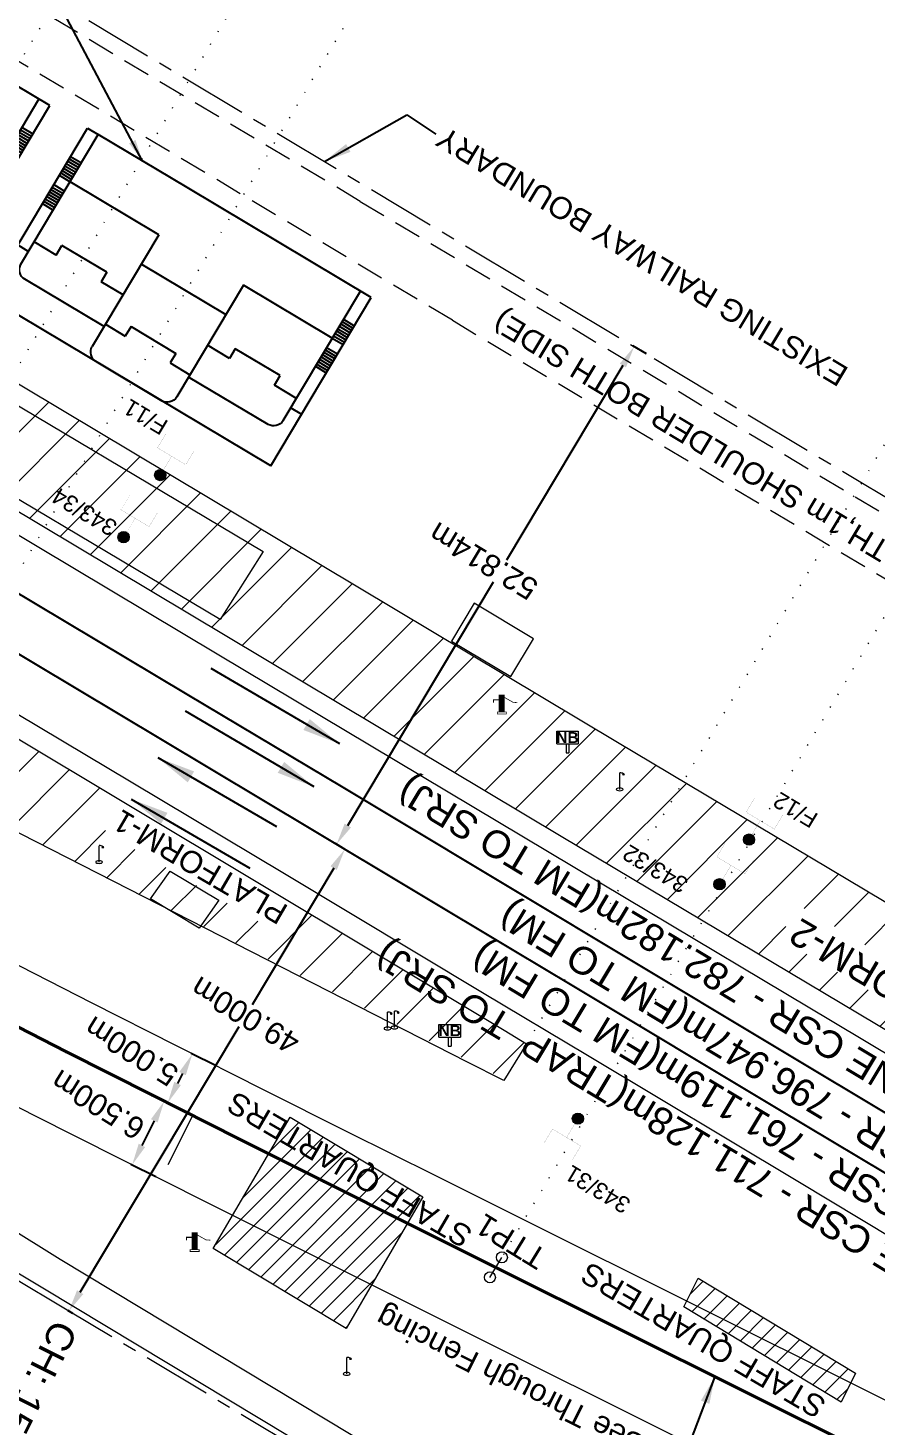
# Model space of a CAD drawing. Header units: metres. Extents: x 597821 to 610090, y 3402206 to 3407451.
# Drawn here: x 607958.6 to 608035.8, y 3403431.6 to 3403558.9 of the extents above; entities that cross this region are included whole.
import ezdxf
from ezdxf.enums import TextEntityAlignment as Align

# ---------------------------------------------------------------- set-up
doc = ezdxf.new("R2010")
doc.units = ezdxf.units.M
doc.header["$MEASUREMENT"] = 0
for name, pattern in [('CENTER', [2, 1.25, -0.25, 0.25, -0.25]), ('DASHED', [0.75, 0.5, -0.25]), ('DOT', [0.25, 0, -0.25])]:
    doc.linetypes.add(name, pattern=pattern)
doc.layers.get('Defpoints').update_dxf_attribs({"color": 5})
for name, color, linetype, lineweight in [('Cardinal_Leader', 10, 'Continuous', 0), ("CHAWAPAIL STN. SRJ's", 7, 'Continuous', 0), ('Existing IR Track', 143, 'Continuous', 0), ('Grill', 7, 'Continuous', 0), ('Hand_Pump', 8, 'Continuous', 0), ('Lamp_Post', 8, 'Continuous', 0), ('Name Board', 8, 'Continuous', 0), ("NEW CHAWAPAIL STN. SRJ's", 10, 'Continuous', 0), ('OHE MAST', 7, 'Continuous', 0), ('Platform', 7, 'Continuous', 0), ('Proposed Chainage', 10, 'Continuous', 0), ('PROPOSED DFCC TRACK', 1, 'Continuous', 0), ('proposed structure', 1, 'Continuous', 0), ('Residential Building Pucca', 7, 'Continuous', 0), ('Residential Building Semipucca', 9, 'Continuous', 0), ('Shed', 7, 'Continuous', 0), ('SRJ CH. in Station', 7, 'Continuous', 0), ('Subroad Edge', 34, 'Continuous', 0), ('Text1', 7, 'Continuous', 0)]:
    doc.layers.add(name, color=color, linetype=linetype, lineweight=lineweight)
doc.layers.add('Existing Railway Boundary', color=7, linetype='CENTER')
doc.styles.add('ARIAL', font='arial.ttf')
doc.styles.add('NB', font='swissbo.ttf', dxfattribs={"height": 1.5})
doc.styles.get("Standard").update_dxf_attribs({"font": 'arial.ttf'})
doc.styles.add('Style-Arial', font='arial.ttf')
doc.linetypes.add('F-LINE', pattern='A,0.6,["X",Standard,S=0.3,R=0,X=0,Y=-0.15],0.1', length=0.7)
doc.dimstyles.new('d', dxfattribs={"dimtxt": 2, "dimasz": 2, "dimexe": 0.18, "dimexo": 1, "dimgap": 0.09, "dimtad": 0, "dimtih": 1, "dimtoh": 1, "dimzin": 0, "dimdsep": 46, "dimtxsty": 'Standard', "dimcen": 0.09, "dimclrd": 256, "dimclrt": 256, "dimadec": 0, "dimazin": 0, "dimtfac": 1, "dimtofl": 0, "dimtmove": 0, "dimatfit": 3, "dimfxl": 1, "dimtolj": 1, "dimtzin": 0, "dimarcsym": 0})
doc.dimstyles.new('ISO-25', dxfattribs={"dimtxt": 2.5, "dimasz": 2.5, "dimexe": 1.25, "dimexo": 0.625, "dimtad": 1, "dimtxsty": 'Standard', "dimcen": 2.5, "dimadec": 0, "dimazin": 0, "dimtfac": 1, "dimtmove": 0, "dimatfit": 3, "dimfxl": 1, "dimarcsym": 0})
doc.dimstyles.get("Standard").update_dxf_attribs({"dimtxt": 0.18, "dimasz": 0.18, "dimexe": 0.18, "dimexo": 0.0625, "dimgap": 0.09, "dimtad": 0, "dimtih": 1, "dimtoh": 1, "dimdec": 4, "dimzin": 0, "dimdsep": 46, "dimtxsty": 'Standard', "dimcen": 0.09, "dimadec": 0, "dimazin": 0, "dimtfac": 1, "dimtdec": 4, "dimtofl": 0, "dimtmove": 0, "dimatfit": 3, "dimfxl": 1, "dimtolj": 1, "dimtzin": 0, "dimarcsym": 0})
pattern_1 = [(45, (0, 0), (-0.8838834765, 0.8838834765), [])]

# ---------------------------------------------------------------- blocks, each defined once
blk = doc.blocks.new('HP')
at = {"color": 8}
for points, const_width in [([(-0.75, 1.03), (-0.75, 1.29), (0, 1.29)], 0.108), ([(0, 0.17), (0, 1.76)], 0.541), ([(-0.04, 1.67), (1.03, 1.06), (1.42, 1.03)], 0.0676)]:
    blk.add_lwpolyline(points, dxfattribs=dict(at, const_width=const_width))
at = {"color": 8, "const_width": 0.0676}
blk.add_lwpolyline([(0, 0.17), (-0.41, 0.17), (-0.41, 0), (0.41, 0), (0.41, 0.17)], close=True, dxfattribs=at)
blk = doc.blocks.new('LP')
for points in [[(0, 0), (0, 1.5)], [(0.25, 1.35), (0.44, 1.35)]]:
    blk.add_lwpolyline(points)
for centre, radius, start, end in [((0.07, 0.99), 0.519, 57.6425, 97.3165), ((0.34, 1.33), 0.094, 11.7012, 168.0476)]:
    blk.add_arc(centre, radius, start, end)
blk.add_ellipse((0.35, 1.36), major_axis=(0.0017, 0.0438), ratio=0.461056, start_param=1.74022, end_param=4.575836)
at = {"extrusion": (0, 0, -1)}
blk.add_ellipse((0, 0.01), major_axis=(0.308, 0), ratio=0.400495, dxfattribs=at)
blk = doc.blocks.new('NB')
for p, q in [((-0.98, 0.82), (-0.98, 1.98)), ((-0.98, 1.98), (0.98, 1.98)), ((0.98, 1.98), (0.98, 0.82)), ((-0.98, 0.82), (0.98, 0.82)), ((-0.13, 0.82), (-0.13, 0)), ((-0.13, 0), (0.13, 0)), ((0.13, 0.82), (0.13, 0))]:
    blk.add_line(p, q)
at = {"style": 'NB', "width": 1.025371}
blk.add_text('NB', height=0.988, dxfattribs=at).set_placement((0, 1.4), align=Align.MIDDLE)
blk = doc.blocks.new('OHE MAST')
h = blk.add_hatch(color=7)
h.dxf.hatch_style = 1
edge = h.paths.add_edge_path()
edge.add_arc((0, 0), 0.514, 0, 360)
at = {"const_width": 0.01}
for points in [[(1.5, 3.5), (1.5, 2), (-1.5, 2), (-1.5, 3.5)], [(0, 2), (0, 0)]]:
    blk.add_lwpolyline(points, dxfattribs=at)
blk.add_circle((0, 0), 0.514)
blk = doc.blocks.new('*D31')
at = {"layer": 'Defpoints', "color": 0, "transparency": 16777216}
for p in [(607975.85, 3403464.31), (607971.32, 3403460.99), (607973.6, 3403459.84)]:
    blk.add_point(p, dxfattribs=at)
at = {"layer": 'PROPOSED DFCC TRACK', "color": 0, "lineweight": -2, "transparency": 16777216}
for p, q in [((607975.74, 3403464.37), (607973.46, 3403465.51)), ((607972.67, 3403463.67), (607972.22, 3403462.77)), ((607973.49, 3403459.9), (607971.21, 3403461.04))]:
    blk.add_line(p, q, dxfattribs=at)
at = {"layer": 'PROPOSED DFCC TRACK', "color": 0, "transparency": 16777216}
for points in [[(607972.38, 3403463.82), (607972.97, 3403463.52), (607973.57, 3403465.46)], [(607971.92, 3403462.92), (607972.52, 3403462.62), (607971.32, 3403460.99)]]:
    blk.add_solid(points, dxfattribs=at)
at = {"layer": 'PROPOSED DFCC TRACK', "color": 0, "lineweight": 0, "transparency": 16777216, "insert": (607968.01, 3403465.7), "char_height": 2, "attachment_point": 5, "rotation": 148.1236, "style": 'Style-Arial'}
blk.add_mtext('\\A1;5.000m', dxfattribs=at)
blk = doc.blocks.new('TerminatorOpen_0.5')
at = {"color": 0, "linetype": 'ByBlock', "lineweight": -2}
for q in [(-1, 0.25), (-1, 0), (-1, -0.25)]:
    blk.add_line((0, 0), q, dxfattribs=at)
blk = doc.blocks.new('*D77')
at = {"layer": 'Defpoints', "color": 0, "transparency": 16777216}
for p in [(607987.93, 3403483.82), (607962.32, 3403442.04), (607962.79, 3403441.76)]:
    blk.add_point(p, dxfattribs=at)
at = {"layer": 'PROPOSED DFCC TRACK', "color": 0, "lineweight": -2, "transparency": 16777216}
for p, q in [((607987.83, 3403483.88), (607987.36, 3403484.16)), ((607986.44, 3403482.38), (607979, 3403469.94)), ((607963.35, 3403443.76), (607977.82, 3403467.97)), ((607962.68, 3403441.82), (607962.21, 3403442.1))]:
    blk.add_line(p, q, dxfattribs=at)
at = {"layer": 'PROPOSED DFCC TRACK', "color": 0, "transparency": 16777216}
for points in [[(607986.15, 3403482.55), (607986.72, 3403482.21), (607987.46, 3403484.1)], [(607963.06, 3403443.93), (607963.63, 3403443.59), (607962.32, 3403442.04)]]:
    blk.add_solid(points, dxfattribs=at)
at = {"layer": 'PROPOSED DFCC TRACK', "color": 0, "lineweight": 0, "transparency": 16777216, "insert": (607978.38, 3403468.97), "char_height": 2, "attachment_point": 5, "rotation": 149, "style": 'Style-Arial'}
blk.add_mtext('\\A1;49.000m', dxfattribs=at)
blk = doc.blocks.new('*D90')
at = {"layer": 'Defpoints', "color": 0, "transparency": 16777216}
for p in [(608015.04, 3403529.14), (607986.7, 3403484.55), (607987.93, 3403483.81)]:
    blk.add_point(p, dxfattribs=at)
at = {"layer": 'Text1', "color": 0, "lineweight": -2, "transparency": 16777216}
for p, q in [((608014.93, 3403529.21), (608013.7, 3403529.94)), ((608012.78, 3403528.16), (608002.18, 3403510.42)), ((607987.73, 3403486.26), (608001, 3403508.46)), ((607987.83, 3403483.88), (607986.6, 3403484.61))]:
    blk.add_line(p, q, dxfattribs=at)
at = {"layer": 'Text1', "color": 0, "transparency": 16777216}
for points in [[(608012.5, 3403528.33), (608013.07, 3403527.99), (608013.81, 3403529.88)], [(607987.44, 3403486.44), (607988.02, 3403486.09), (607986.7, 3403484.55)]]:
    blk.add_solid(points, dxfattribs=at)
at = {"layer": 'Text1', "color": 0, "lineweight": 0, "transparency": 16777216, "insert": (608000.07, 3403510.35), "char_height": 2, "attachment_point": 5, "rotation": 149, "style": 'Style-Arial'}
blk.add_mtext('\\A1;52.814m', dxfattribs=at)
blk = doc.blocks.new('A$C7A1F303B')
at = {"layer": 'proposed structure', "color": 1, "lineweight": 25, "extrusion": (-0.002425, 0.000759779, 0.999997)}
for p, q in [((10.34, 31.99, 100.43), (0, 17.42, 100.42)), ((8.9, 27.98, 100.43), (0.94, 16.76, 100.42)), ((7.17, 27.53, 100.43), (8.11, 26.86, 100.43)), ((3.91, 22.93, 100.42), (4.84, 22.26, 100.43)), ((4.05, 23.13, 100.42), (4.99, 22.46, 100.43)), ((4.2, 23.33, 100.42), (5.13, 22.67, 100.43)), ((4.34, 23.54, 100.42), (5.28, 22.87, 100.43)), ((4.48, 23.74, 100.42), (5.42, 23.08, 100.43)), ((4.63, 23.95, 100.42), (5.57, 23.28, 100.43)), ((3.47, 22.31, 100.42), (4.41, 21.65, 100.43)), ((3.62, 22.52, 100.42), (4.55, 21.85, 100.43)), ((3.76, 22.72, 100.42), (4.7, 22.06, 100.43)), ((2.17, 20.48, 100.42), (3.11, 19.81, 100.42)), ((2.31, 20.68, 100.42), (3.25, 20.02, 100.42)), ((2.46, 20.89, 100.42), (3.4, 20.22, 100.42)), ((2.6, 21.09, 100.42), (3.54, 20.43, 100.42)), ((2.75, 21.29, 100.42), (3.69, 20.63, 100.42)), ((2.89, 21.5, 100.42), (3.83, 20.83, 100.42)), ((1.74, 19.87, 100.42), (2.67, 19.2, 100.42)), ((1.88, 20.07, 100.42), (2.82, 19.41, 100.42)), ((2.03, 20.28, 100.42), (2.96, 19.61, 100.42))]:
    blk.add_line(p, q, dxfattribs=at)
at = {"layer": 'proposed structure', "color": 1, "lineweight": 25, "extrusion": (0.020092, 0.004589, 0.999788)}
for p, q in [((34.88, 14.57, 99.75), (10.34, 31.99, 100.16)), ((17.15, 23.33, 100.06), (10.29, 28.21, 100.18)), ((9.43, 24.7, 100.21), (7.53, 26.04, 100.25)), ((9.43, 24.7, 100.21), (8.84, 23.87, 100.23)), ((11.51, 15.38, 100.21), (18.38, 25.06, 100.03)), ((19.77, 25.29, 100), (25.45, 21.26, 99.91)), ((12.72, 21.11, 100.16), (8.84, 23.87, 100.23)), ((17.01, 23.13, 100.07), (18.72, 21.92, 100.04)), ((12.72, 21.11, 100.16), (13.31, 21.94, 100.15)), ((15.21, 20.59, 100.12), (13.31, 21.94, 100.15)), ((18.14, 21.09, 100.06), (18.72, 21.92, 100.04)), ((11.51, 15.38, 100.21), (3.83, 20.83, 100.34)), ((18.14, 21.09, 100.06), (22.02, 18.33, 99.99)), ((18.82, 10.2, 100.09), (25.68, 19.87, 99.91)), ((22.02, 18.33, 99.99), (22.6, 19.16, 99.97)), ((22.6, 19.16, 99.97), (24.32, 17.95, 99.95)), ((13.31, 17.92, 100.17), (20.62, 12.74, 100.04)), ((31.32, 13.27, 99.83), (24.46, 18.15, 99.94)), ((8.62, 11.3, 100.29), (0.94, 16.76, 100.42)), ((24.41, 14.06, 99.96), (22.51, 15.41, 99.99)), ((23.83, 13.23, 99.98), (24.41, 14.06, 99.96)), ((34.88, 14.57, 99.75), (24.54, 0, 100.02)), ((27.71, 10.47, 99.91), (23.83, 13.23, 99.98)), ((31.56, 11.88, 99.83), (23.61, 0.67, 100.04)), ((24.54, 0, 100.02), (8.62, 11.3, 100.29)), ((26.5, 4.74, 99.96), (18.82, 10.2, 100.09)), ((28.3, 11.3, 99.9), (27.71, 10.47, 99.91)), ((30.2, 9.95, 99.86), (28.3, 11.3, 99.9)), ((30.77, 10.77, 99.85), (31.71, 10.1, 99.83)), ((27.66, 6.37, 99.93), (28.59, 5.71, 99.92)), ((27.8, 6.58, 99.93), (28.74, 5.91, 99.91)), ((27.94, 6.78, 99.92), (28.88, 6.12, 99.91)), ((28.09, 6.99, 99.92), (29.03, 6.32, 99.9)), ((28.23, 7.19, 99.92), (29.17, 6.52, 99.9)), ((27.08, 5.56, 99.95), (28.01, 4.89, 99.93)), ((27.22, 5.76, 99.94), (28.16, 5.1, 99.93)), ((27.37, 5.97, 99.94), (28.3, 5.3, 99.92)), ((27.51, 6.17, 99.94), (28.45, 5.5, 99.92)), ((25.92, 3.93, 99.98), (26.86, 3.26, 99.96)), ((26.06, 4.13, 99.97), (27, 3.47, 99.96)), ((26.21, 4.34, 99.97), (27.15, 3.67, 99.95)), ((26.35, 4.54, 99.97), (27.29, 3.87, 99.95)), ((26.5, 4.74, 99.96), (27.44, 4.08, 99.95)), ((25.34, 3.11, 99.99), (26.28, 2.45, 99.98)), ((25.49, 3.32, 99.99), (26.42, 2.65, 99.97)), ((25.63, 3.52, 99.99), (26.57, 2.85, 99.97)), ((25.77, 3.72, 99.98), (26.71, 3.06, 99.97))]:
    blk.add_line(p, q, dxfattribs=at)
at = {"layer": 'proposed structure', "color": 1, "lineweight": 25, "extrusion": (-7.63247e-06, -2.39472e-05, 1)}
blk.add_line((0, 17.42, 100.42), (0.94, 16.76, 100.42), dxfattribs=at)
at = {"layer": 'proposed structure', "color": 1, "lineweight": 25, "extrusion": (0.020092, 0.004589, 0.999788)}
for centre, start, end in [((24.54, -13.5, 100.49), 311.7721, 41.7721), ((19.59, -22.09, 100.49), 311.7721, 41.7721), ((14.4, -26.73, 100.49), 221.7721, 311.7721), ((5.3, -30.68, 100.49), 221.7721, 311.7721)]:
    blk.add_arc(centre, 1, start, end, dxfattribs=at)
blk = doc.blocks.new('*D568')
at = {"layer": 'Defpoints', "color": 0, "transparency": 16777216}
for p in [(607973.28, 3403460), (607968.08, 3403455.35), (607970.35, 3403454.2)]:
    blk.add_point(p, dxfattribs=at)
at = {"layer": 'PROPOSED DFCC TRACK', "color": 0, "lineweight": -2, "transparency": 16777216}
for p, q in [((607973.16, 3403460.06), (607970.89, 3403461.21)), ((607970.1, 3403459.37), (607968.98, 3403457.13)), ((607970.24, 3403454.26), (607967.97, 3403455.4))]:
    blk.add_line(p, q, dxfattribs=at)
at = {"layer": 'PROPOSED DFCC TRACK', "color": 0, "transparency": 16777216}
for points in [[(607969.8, 3403459.52), (607970.4, 3403459.22), (607971, 3403461.15)], [(607968.68, 3403457.28), (607969.27, 3403456.98), (607968.08, 3403455.35)]]:
    blk.add_solid(points, dxfattribs=at)
at = {"layer": 'PROPOSED DFCC TRACK', "color": 0, "lineweight": 0, "transparency": 16777216, "insert": (607964.96, 3403460.84), "char_height": 2, "attachment_point": 5, "rotation": 148.1236, "style": 'Style-Arial'}
blk.add_mtext('\\A1;6.500m', dxfattribs=at)

msp = doc.modelspace()

# ---------------------------------------------------------------- hatches: boundary and pattern name
at = {"layer": 'Text1'}
h = msp.add_hatch(dxfattribs=at)
h.set_pattern_fill('ANSI31', color=256, scale=25)
h.paths.add_polyline_path([(607732.9419, 3403627.792), (607730.4297, 3403625.0707), (607710.9818, 3403636.5253), (607713.0832, 3403639.762)], flags=16)
h.paths.add_polyline_path([(607965.6211, 3403485.6442), (607966.4368, 3403488.9339), (607982.8549, 3403479.0965), (607981.3128, 3403476.5229)])
h.paths.add_polyline_path([(607703.7645, 3403646.0867), (607699.9713, 3403639.7587), (607714.7344, 3403630.9927), (607780.7084, 3403591.3107), (607815.739, 3403570.5227), (607844.0406, 3403553.336), (607945.345, 3403491.9252), (608000.6608, 3403463.8423), (608001.9767, 3403463.1056), (608004.0155, 3403466.4026), (608002.7013, 3403467.2048), (607856.1032, 3403555.0442), (607853.9151, 3403552.0893), (607797.0741, 3403586.9178), (607798.6017, 3403589.4782), (607784.1619, 3403598.0943), (607718.4551, 3403637.3272)])
h = msp.add_hatch(dxfattribs=at)
h.set_pattern_fill('ANSI31', color=256, scale=25)
h.paths.add_polyline_path([(607753.0947, 3403644.2604), (607751.5547, 3403641.6866), (607751.2359, 3403641.1539), (607753.0948, 3403644.2604)])
h.paths.add_polyline_path([(607820.6347, 3403602.6909), (607844.2834, 3403589.0559), (607846.1087, 3403591.2615), (607864.0745, 3403580.7355), (607860.4855, 3403574.6098), (607818.0442, 3403600.1745)], flags=16)
h.paths.add_polyline_path([(608026.8533, 3403476.0893), (608029.0628, 3403478.8483), (608048.8953, 3403466.9898), (608046.7924, 3403464.5025)], flags=16)
h.paths.add_polyline_path([(607791.7674, 3403625.7148), (607786.6595, 3403617.1176), (607829.8706, 3403591.2495), (607842.2593, 3403583.7919), (607869.9155, 3403567.2419), (607894.1275, 3403552.8093), (607900.4612, 3403549.1052), (607942.8243, 3403523.7221), (608007.1625, 3403485.2538), (608027.9986, 3403472.8375), (608059.4174, 3403454.1079), (608083.6344, 3403439.4006), (608087.5045, 3403437.0112), (608092.6686, 3403445.5752), (608088.8567, 3403447.9288), (608064.5732, 3403462.6765), (608033.1191, 3403481.4271), (608012.2879, 3403493.8404), (607947.9561, 3403532.305), (607905.5554, 3403557.7106), (607899.2118, 3403561.4204), (607875.0431, 3403575.8272), (607847.4055, 3403592.3662), (607835.0174, 3403599.8233)])
h = msp.add_hatch(dxfattribs=at)
h.set_pattern_fill('ANSI31', color=3, scale=10)
h.set_pattern_definition(pattern_1)
h.paths.add_polyline_path([(607983.3212, 3403449.3686), (607977.9908, 3403452.0406), (607975.4737, 3403447.7301), (607987.5732, 3403440.4608), (607990.6405, 3403445.7111)])
h.paths.add_polyline_path([(607990.6405, 3403445.7111), (607993.168, 3403450.0376), (607985.559, 3403453.8399), (607980.5173, 3403456.3672), (607977.9908, 3403452.0406), (607983.3212, 3403449.3686)])
h.paths.add_polyline_path([(607982.4646, 3403459.702), (607980.5173, 3403456.3672), (607985.559, 3403453.8399), (607993.168, 3403450.0376), (607994.5664, 3403452.4313)], flags=16)
h.paths.add_polyline_path([(608000.069, 3403449.7641), (607977.406, 3403462.9956), (607975.7489, 3403460.1574), (607998.412, 3403446.9259)], flags=9)
h = msp.add_hatch(dxfattribs=at)
h.set_pattern_fill('ANSI31', color=3, scale=10)
h.set_pattern_definition(pattern_1)
h.paths.add_polyline_path([(608019.6368, 3403445.0449), (608018.5862, 3403442.9454), (608033.5274, 3403435.4928), (608033.971, 3403436.3791)])
h.paths.add_polyline_path([(608018.5862, 3403442.9454), (608018.325, 3403442.4234), (608032.6591, 3403433.7576), (608033.5274, 3403435.4928)])

# ---------------------------------------------------------------- linework, layer by layer
at = {"layer": 'Cardinal_Leader', "linetype": 'Continuous', "lineweight": 13}
msp.add_line((608000.6717, 3403445.1118), (608001.7598, 3403446.9326), dxfattribs=at)
for centre in [(608001.7598, 3403446.9326), (608000.6717, 3403445.1118)]:
    msp.add_circle(centre, 0.5, dxfattribs=at)
at = {"layer": "CHAWAPAIL STN. SRJ's", "linetype": 'DOT', "lineweight": 13, "ltscale": 5, "flags": 128}
for points in [[(607967.9809, 3403572.8007), (607934.0514, 3403515.9809)], [(608041.4288, 3403529.0406), (608038.8076, 3403524.6563), (608038.8076, 3403524.6563), (608004.0155, 3403466.4026)]]:
    msp.add_lwpolyline(points, dxfattribs=at)
at = {"layer": "CHAWAPAIL STN. SRJ's", "linetype": 'DOT', "lineweight": 13, "ltscale": 5, "elevation": -58.9558, "flags": 128}
msp.add_lwpolyline([(607980.078, 3403565.5675), (607941.8489, 3403501.5473)], dxfattribs=at)
at = {"layer": 'Existing IR Track', "color": 0, "lineweight": 20, "flags": 128}
for points in [[(608187.902, 3403375.2636), (608151.5167, 3403396.9152), (608086.4235, 3403435.7831), (608056.7796, 3403453.4972), (608031.8518, 3403468.4243), (608012.9231, 3403479.7069), (607975.9689, 3403501.7758), (607956.1825, 3403513.6224), (607936.3775, 3403525.4876), (607916.8375, 3403537.1673), (607899.659, 3403547.5073), (607879.377, 3403559.6085), (607862.2113, 3403569.8569), (607844.4569, 3403580.4738), (607828.8824, 3403589.8264), (607809.379, 3403601.4936), (607791.9107, 3403611.9358), (607773.1687, 3403623.2026), (607759.7901, 3403631.2413), (607739.2471, 3403643.525), (607722.3299, 3403653.5866)], [(608145.9653, 3403383.6697), (608145.1533, 3403384.1435), (608107.2322, 3403406.7721), (608077.1122, 3403424.809), (608048.9418, 3403441.6816), (608028.7206, 3403453.8546), (608009.5482, 3403465.3257), (607999.9832, 3403471.033), (607981.9504, 3403481.8659), (607967.9877, 3403490.2163), (607949.1946, 3403501.4065), (607926.8519, 3403514.7494), (607908.8396, 3403525.5435), (607890.4199, 3403536.5796), (607871.5161, 3403547.8865), (607855.0867, 3403557.649), (607837.0381, 3403568.5038), (607819.5812, 3403578.9165), (607801.5152, 3403589.7056), (607785.097, 3403599.5287), (607764.9084, 3403611.5797), (607751.7691, 3403619.4251), (607731.5539, 3403631.4851)]]:
    msp.add_lwpolyline(points, dxfattribs=at)
at = {"layer": 'Existing IR Track', "color": 0, "lineweight": 25, "flags": 128}
for points in [[(608163.0209, 3403384.5647), (608149.253, 3403392.8035), (608133.1137, 3403402.4273), (608116.9102, 3403412.0895), (608100.5498, 3403421.8888), (608084.103, 3403431.7437), (608069.1691, 3403440.6578), (608054.167, 3403449.6128), (608029.322, 3403464.5008), (608010.4231, 3403475.8438), (608006.3658, 3403478.277), (607987.3072, 3403489.7199), (607973.099, 3403498.1886), (607953.8044, 3403509.6915), (607932.1823, 3403522.5789), (607914.3945, 3403533.2082), (607896.6199, 3403543.9107), (607876.7913, 3403555.7505)], [(608191.4116, 3403362.138), (608160.6071, 3403380.5312), (608147.2148, 3403388.5271), (608130.7101, 3403398.4046), (608114.4058, 3403408.1623), (608098.1416, 3403417.8652), (608082.0197, 3403427.4872), (608066.7525, 3403436.6154), (608051.5213, 3403445.7222), (608026.9257, 3403460.44), (608008.1768, 3403471.6857), (608002.8781, 3403474.8569), (607984.5464, 3403485.8427), (607970.6918, 3403494.1213), (607951.5286, 3403505.5588), (607929.5354, 3403518.6739), (607911.5987, 3403529.3824), (607893.3567, 3403540.369), (607874.2672, 3403551.8113)]]:
    msp.add_lwpolyline(points, dxfattribs=at)
at = {"layer": 'Existing Railway Boundary', "color": 36, "lineweight": 20, "ltscale": 5}
for points in [[(607755.5205, 3403663.0787), (607768.7738, 3403683.4578), (607924.3361, 3403590.4668), (607921.2062, 3403585.2309), (608145.5025, 3403451.1525), (608142.2829, 3403445.4311)], [(608183.3848, 3403309.7999), (608160.9566, 3403323.2523), (608107.0112, 3403355.483), (608078.7719, 3403372.3635), (608047.5152, 3403391.0269), (608025.2825, 3403404.3205), (608000.5419, 3403419.1267), (607962.3206, 3403442.0412), (607918.2384, 3403468.3597), (607908.5225, 3403452.0667), (607756.2131, 3403543.6905), (607765.5086, 3403559.4423), (607571.8471, 3403673.7258)]]:
    msp.add_lwpolyline(points, dxfattribs=at)
at = {"layer": 'Grill', "color": 1, "linetype": 'F-LINE', "lineweight": 13, "ltscale": 2}
for points in [[(608108.0858, 3403398.2668), (608106.2125, 3403399.2103), (608098.3833, 3403403.1348), (608090.5533, 3403407.0475), (608082.7209, 3403410.9553), (608003.4475, 3403450.4965), (607995.6183, 3403454.4027), (607987.7968, 3403458.3112), (607979.9815, 3403462.2287), (607972.1764, 3403466.1595), (607964.384, 3403470.1084), (607956.6067, 3403474.0803), (607948.8471, 3403478.0798), (607941.1021, 3403482.1149, -0.00760414), (607894.4722, 3403507.4621), (607886.8741, 3403511.7673), (607879.2978, 3403516.1041), (607871.7352, 3403520.4708), (607864.1835, 3403524.8626), (607856.6402, 3403529.275), (607849.1024, 3403533.7031), (607841.5662, 3403538.1429), (607834.0327, 3403542.5876), (607506.4115, 3403735.9234)], [(608162.3277, 3403357.101, 0.00364354), (608139.9077, 3403369.0591), (608132.1672, 3403373.0918), (608124.413, 3403377.0886), (608116.6403, 3403381.0581), (608108.8516, 3403385.0051), (608101.0495, 3403388.9344), (608093.2363, 3403392.8509), (608085.4128, 3403396.7604), (608077.5868, 3403400.665), (607998.3145, 3403440.2056), (607990.4842, 3403444.1123), (607982.6498, 3403448.0272), (607974.8185, 3403451.9529), (607966.9909, 3403455.895), (607959.1696, 3403459.8585), (607951.3571, 3403463.8483), (607945.7698, 3403466.7282)]]:
    msp.add_lwpolyline(points, format="xyb", dxfattribs=at)
at = {"layer": "NEW CHAWAPAIL STN. SRJ's", "linetype": 'DOT', "lineweight": 13, "ltscale": 5, "flags": 128}
for points in [[(607938.7866, 3403477.6833), (607988.35, 3403560.6215)], [(608001.2157, 3403446.0222), (608048.268, 3403524.7948)]]:
    msp.add_lwpolyline(points, dxfattribs=at)
at = {"layer": 'Platform', "lineweight": 15}
msp.add_lwpolyline([(607875.0431, 3403575.8272), (607899.2118, 3403561.4204), (607905.5554, 3403557.7106), (607947.9561, 3403532.305), (608012.2879, 3403493.8404), (608033.1191, 3403481.4271), (608064.5732, 3403462.6765), (608088.8567, 3403447.9288), (608092.6686, 3403445.5752), (608092.1284, 3403445.9087), (608092.6686, 3403445.5752), (608087.5045, 3403437.0112), (608086.6449, 3403437.5418), (608087.5045, 3403437.0112), (608083.6344, 3403439.4006), (608059.4174, 3403454.1079), (608027.9986, 3403472.8375), (608007.1625, 3403485.2538), (607942.8243, 3403523.7221), (607900.4612, 3403549.1052), (607894.1275, 3403552.8093), (607869.9155, 3403567.2419)], dxfattribs=at)
at = {"layer": 'Platform'}
msp.add_polyline3d([(607701.7812, 3403642.778, 0), (607703.7845, 3403646.0702, 0), (607718.4551, 3403637.3272, 265.1134), (607784.1619, 3403598.0943, 265.0994), (607818.8671, 3403577.3867, 265.1334), (607854.0381, 3403556.2815, 265.0714), (608001.97, 3403467.6142, 264.2895), (608004.009, 3403466.392, 0), (608001.9285, 3403463.0276, 0), (607998.5676, 3403464.7441, 264.5642), (607945.345, 3403491.9252, 265.0534), (607844.0406, 3403553.336, 265.1734), (607815.739, 3403570.5227, 265.2904), (607780.7084, 3403591.3107, 265.1844), (607714.7344, 3403630.9927, 265.0854), (607699.967, 3403639.7515, 0)], close=True, dxfattribs=at)
at = {"layer": 'Proposed Chainage', "lineweight": 0, "flags": 128}
msp.add_lwpolyline([(607971.35, 3403455.3765), (607973.5992, 3403459.842)], dxfattribs=at)
at = {"layer": 'PROPOSED DFCC TRACK', "color": 1, "linetype": 'Continuous', "lineweight": 50, "flags": 128}
msp.add_lwpolyline([(608165.4352, 3403362.8101, 0.00364577), (608142.9178, 3403374.8201), (608135.1578, 3403378.863), (608127.3802, 3403382.8718), (608119.5876, 3403386.8515), (608111.7826, 3403390.8068), (608103.9677, 3403394.7425), (608096.1455, 3403398.6636), (608088.3183, 3403402.5748), (608080.4887, 3403406.4812), (608001.2157, 3403446.0222), (607993.3861, 3403449.9286), (607985.559, 3403453.8399), (607977.7367, 3403457.761), (607969.9218, 3403461.6967), (607962.1168, 3403465.652), (607954.3242, 3403469.6316), (607946.5466, 3403473.6405), (607938.7866, 3403477.6833, -0.00760585), (607892.0125, 3403503.1089), (607884.3997, 3403507.4225), (607876.8058, 3403511.7693)], format="xyb", dxfattribs=at)
at = {"layer": 'proposed structure', "color": 1, "linetype": 'DASHED', "ltscale": 5}
for p, q in [((607988.8595, 3403543.1064, -298.7423), (607867.231, 3403615.6852, -620.7148)), ((607997.2499, 3403532.2771, -269.7491), (607864.6703, 3403611.3906, -620.7109))]:
    msp.add_line(p, q, dxfattribs=at)
at = {"layer": 'proposed structure', "color": 1, "linetype": 'DASHED', "ltscale": 5, "elevation": -269.7491}
for points in [[(607988.8595, 3403543.1064), (608146.5164, 3403449.0107)], [(607997.2499, 3403532.2771), (608179.0689, 3403423.759)]]:
    msp.add_lwpolyline(points, dxfattribs=at)
at = {"layer": 'Residential Building Pucca', "color": 3, "linetype": 'Continuous', "lineweight": 18, "ltscale": 5}
for points in [[(607982.4646, 3403459.702), (607994.5664, 3403452.4313), (607987.5732, 3403440.4608), (607975.4737, 3403447.7301)], [(608032.6591, 3403433.7576), (608018.325, 3403442.4234), (608019.6368, 3403445.0449), (608033.971, 3403436.3791)]]:
    msp.add_lwpolyline(points, close=True, dxfattribs=at)
at = {"layer": 'Residential Building Semipucca'}
msp.add_polyline3d([(607999.2369, 3403506.4993, 265.035), (607997.1848, 3403503.0672, 265.035), (608002.5881, 3403499.8365, 265.0351), (608004.6402, 3403503.2687, 265.0351)], close=True, dxfattribs=at)
at = {"layer": 'Shed'}
for points in [[(607980.0065, 3403511.2124, 264.9795), (607976.0982, 3403505.023, 265.0354), (607946.2817, 3403522.7676, 264.8535), (607950.19, 3403528.9569, 264.7975)], [(607971.5569, 3403482.1183, 265.0474), (607975.988, 3403479.4545, 265.0824), (607974.1784, 3403476.9103, 265.2394), (607969.7471, 3403479.5742, 265.2394)]]:
    msp.add_polyline3d(points, close=True, dxfattribs=at)
at = {"layer": 'Subroad Edge', "lineweight": 13}
for points in [[(607935.1234, 3403463.3354, 263.1168), (607937.1646, 3403461.9507, 263.119), (607961.5198, 3403446.7739, 263.11), (607995.2942, 3403426.4245, 262.8361), (608034.2044, 3403402.7273, 262.8571), (608072.3546, 3403379.3807, 262.7771)], [(607933.2177, 3403460.4673, 263.0782), (607933.5535, 3403460.2407, 263.0789), (607937.0183, 3403457.9035, 263.086), (607960.0959, 3403444.0524, 263.074), (607993.6926, 3403423.86, 262.8171), (608032.2989, 3403400.3492, 262.8241), (608070.8206, 3403376.7331, 262.7461)]]:
    msp.add_polyline3d(points, dxfattribs=at)

# ---------------------------------------------------------------- block references
at = {"layer": 'Hand_Pump', "xscale": 0.9997078269170317, "yscale": 0.9997078269170317, "zscale": 0.9997078269170317}
for p in [(608001.7504, 3403496.4247, 265.0164), (607973.7768, 3403447.4663, 262.6681)]:
    msp.add_blockref('HP', p, dxfattribs=at)
at = {"layer": 'Lamp_Post', "xscale": 0.9997078269170317, "yscale": 0.9997078269170317, "zscale": 0.9997078269170317}
for p in [(608012.4938, 3403489.5465, 265.0674), (607965.0726, 3403482.9231, 264.9785), (607991.9722, 3403467.8539, 266.0691), (607991.3352, 3403467.7636, 264.9955), (607987.6252, 3403436.3104, 262.7501)]:
    msp.add_blockref('LP', p, dxfattribs=at)
at = {"layer": 'Name Board', "xscale": 0.9997078269170317, "yscale": 0.9997078269170317, "zscale": 0.9997078269170317}
for p in [(608007.7376, 3403492.8756, 265.0035), (607997.0119, 3403466.1724, 265.0055)]:
    msp.add_blockref('NB', p, dxfattribs=at)
at = {"layer": 'OHE MAST', "lineweight": 20}
for p, rotation in [((607970.6385, 3403518.1839), 329.0208306544455), ((607967.3025, 3403512.5269), 329.0208306544455), ((608024.2726, 3403484.9854), 329.0208306544455), ((608021.5837, 3403480.9127), 329.0208306544455), ((608008.6866, 3403459.5639), 149.0208306544456)]:
    msp.add_blockref('OHE MAST', p, dxfattribs=dict(at, rotation=rotation))
at = {"layer": 'proposed structure', "extrusion": (-0.013591, 0.007544, 0.999879), "xscale": -1, "rotation": 113.8215970331474}
for p in [(607894.2643, 3403539.8973, 17295.8892), (607923.549, 3403522.4328, 17295.4421)]:
    msp.add_blockref('A$C7A1F303B', p, dxfattribs=at)

# ---------------------------------------------------------------- texts
at = {"layer": 'Existing Railway Boundary', "color": 36, "linetype": 'Continuous', "ltscale": 5, "style": 'ARIAL'}
msp.add_text('EXISTING RAILWAY BOUNDARY', height=2, rotation=149, dxfattribs=at).set_placement((607996.6059, 3403550.0074), align=Align.RIGHT)
at = {"layer": 'OHE MAST', "style": 'ARIAL'}
for s, p in [('F/11', (607971.4785, 3403523.0328)), ('343/34', (607966.8578, 3403513.8191)), ('F/12', (608030.6817, 3403487.2365)), ('343/32', (608018.8677, 3403481.2975)), ('343/31', (608013.6191, 3403452.1153))]:
    msp.add_text(s, height=1.5, rotation=149, dxfattribs=at).set_placement(p)
at = {"layer": 'Proposed Chainage', "lineweight": 0, "insert": (607962.0692, 3403440.8671), "char_height": 2.5, "attachment_point": 4, "rotation": 243.267035, "line_spacing_factor": 0.6, "style": 'Style-Arial'}
msp.add_mtext('CH: 154300', dxfattribs=at)
at = {"layer": 'proposed structure', "color": 1, "style": 'ARIAL'}
for s, rotation, p in [('PROPOSED ROAD (3.75m CARRIAGEWAY WIDTH,1m SHOULDER BOTH SIDE) ', 149.001881, (608090.5052, 3403479.9329)), ('TTP1', 148.455655, (608006.0211, 3403447.4413))]:
    msp.add_text(s, height=2, rotation=rotation, dxfattribs=at).set_placement(p)
at = {"layer": 'SRJ CH. in Station', "color": 7, "lineweight": 15}
for s, p in [('COMMON LOOP LINE CSR - 782.182m(FM TO SRJ)', (608028.3733, 3403468.2635)), ('DN MAIN LINE CSR - 796.947m(FM TO FM)', (608031.7037, 3403460.4129)), ('UP LOOP LINE CSR - 711.128m(TRAP  TO SRJ)', (608023.6787, 3403454.8424)), ('UP MAIN LINE CSR - 761.119m(FM TO FM)', (608029.1029, 3403456.7083))]:
    msp.add_text(s, height=2.5, rotation=149, dxfattribs=at).set_placement(p, align=Align.MIDDLE_CENTER)
at = {"layer": 'Text1', "color": 7, "style": 'ARIAL'}
for s, height, p in [('PLATFORM-1', 2, (607982.4214, 3403478.8781)), ('PLATFORM-2', 2.5, (608048.0612, 3403466.7638))]:
    msp.add_text(s, height=height, rotation=149.722073, dxfattribs=at).set_placement(p)
at = {"layer": 'Text1', "color": 3, "style": 'ARIAL'}
for p in [(607999.2414, 3403449.4329), (608031.4552, 3403433.8972)]:
    msp.add_text('STAFF QUARTERS', height=2, rotation=149.722073, dxfattribs=at).set_placement(p)
at = {"layer": 'Text1', "color": 1, "style": 'ARIAL'}
msp.add_text('See Through Fencing', height=2, rotation=153.341737, dxfattribs=at).set_placement((608014.9714, 3403430.5093))

# ---------------------------------------------------------------- dimensions: what is measured, and where the dimension line sits
at = {"layer": 'PROPOSED DFCC TRACK', "color": 10, "lineweight": 0}
dim = msp.add_linear_dim(base=(607962.3203, 3403442.0406), p1=(607987.9345, 3403483.8168), p2=(607962.7913, 3403441.759), angle=239.12795, dimstyle='Standard', override={"dimtxt": 2, "dimasz": 2, "dimexe": 0.125, "dimexo": 0.125, "dimgap": 0.125, "dimtad": 1, "dimtih": 0, "dimtoh": 0, "dimdec": 3, "dimzin": 3, "dimpost": 'm', "dimtxsty": 'Style-Arial', "dimsah": 1, "dimadec": 4, "dimazin": 3, "dimtmove": 2, "dimatfit": 1, "dimldrblk": 'TerminatorOpen_0.5', "dimfrac": 2, "dimtzin": 11}, dxfattribs=at)
dim.commit()
dim.dimension.update_dxf_attribs({"geometry": '*D77', "text_midpoint": (607978.383, 3403468.9717), "dimtype": 161, "text_rotation": 149})
for base, p1, p2, angle, text, picture, middle in [((607971.323, 3403460.9885), (607975.8494, 3403464.3097), (607973.5992, 3403459.842), 243.267035, '5.000m', '*D31', (607968.0102, 3403465.7041)), ((607968.0768, 3403455.3482), (607973.2759, 3403460.0049), (607970.3531, 3403454.2017), 243.267541, '6.500m', '*D568', (607964.9579, 3403460.8428))]:
    dim = msp.add_linear_dim(base=base, p1=p1, p2=p2, angle=angle, text=text, dimstyle='Standard', override={"dimtxt": 2, "dimasz": 2, "dimexe": 0.125, "dimexo": 0.125, "dimgap": 0.125, "dimtad": 1, "dimtih": 0, "dimtoh": 0, "dimdec": 3, "dimzin": 3, "dimtxsty": 'Style-Arial', "dimsah": 1, "dimadec": 4, "dimazin": 3, "dimtmove": 2, "dimatfit": 1, "dimldrblk": 'TerminatorOpen_0.5', "dimfrac": 2, "dimtzin": 11}, dxfattribs=at)
    dim.commit()
    dim.dimension.update_dxf_attribs({"geometry": picture, "text_midpoint": middle, "dimtype": 161, "text_rotation": 359})
at = {"layer": 'Text1', "color": 0, "lineweight": 0}
dim = msp.add_linear_dim(base=(607986.7046, 3403484.5475), p1=(608015.0359, 3403529.142), p2=(607987.9324, 3403483.8134), angle=239.123448, dimstyle='Standard', override={"dimtxt": 2, "dimasz": 2, "dimexe": 0.125, "dimexo": 0.125, "dimgap": 0.125, "dimtad": 1, "dimtih": 0, "dimtoh": 0, "dimdec": 3, "dimzin": 3, "dimpost": 'm', "dimtxsty": 'Style-Arial', "dimsah": 1, "dimadec": 4, "dimazin": 3, "dimtmove": 2, "dimatfit": 1, "dimldrblk": 'TerminatorOpen_0.5', "dimfrac": 2, "dimtzin": 11}, dxfattribs=at)
dim.commit()
dim.dimension.update_dxf_attribs({"geometry": '*D90', "text_midpoint": (608000.0739, 3403510.3494), "dimtype": 161, "text_rotation": 149})

# ---------------------------------------------------------------- leaders
at = {"layer": 'Existing IR Track', "color": 7, "lineweight": -3}
for points in [[(607986.9889, 3403493.6897), (607975.2664, 3403500.5709)], [(607984.6574, 3403489.7856), (607972.935, 3403496.6668)], [(607970.4092, 3403492.4462), (607981.2387, 3403486.1646)], [(607967.9835, 3403488.6745), (607978.813, 3403482.3929)]]:
    msp.add_leader(points, dimstyle='ISO-25', override={"dimtxt": 3, "dimasz": 3.5, "dimtad": 0, "dimdec": 3, "dimzin": 2, "dimtdec": 3}, dxfattribs=at)
at = {"layer": 'Existing Railway Boundary', "color": 36, "linetype": 'Continuous', "ltscale": 5}
msp.add_leader([(607985.5957, 3403546.7406), (607993.1046, 3403550.9857), (607995.7516, 3403549.2404)], dimstyle='ISO-25', override={"dimtxt": 3, "dimasz": 2.5, "dimgap": 0.625, "dimtad": 0, "dimdec": 3, "dimzin": 2, "dimtdec": 3}, dxfattribs=at)
at = {"layer": 'PROPOSED DFCC TRACK', "color": 10, "linetype": 'Continuous', "lineweight": -3, "ltscale": 5}
msp.add_leader([(608021.1693, 3403436.0695, 130.919), (608014.5857, 3403418.8413, 130.919), (608017.5448, 3403417.0587, 130.919)], dimstyle='ISO-25', override={"dimtxt": 3, "dimasz": 2.5, "dimgap": 0.625, "dimtad": 0, "dimdec": 3, "dimzin": 2, "dimtdec": 3}, dxfattribs=at)
at = {"layer": 'proposed structure', "color": 1}
msp.add_leader([(607969.0345, 3403546.7786), (607935.5541, 3403609.9503), (607930.9878, 3403612.7088)], dimstyle='d', dxfattribs=at)

doc.saveas('drawing.dxf')
